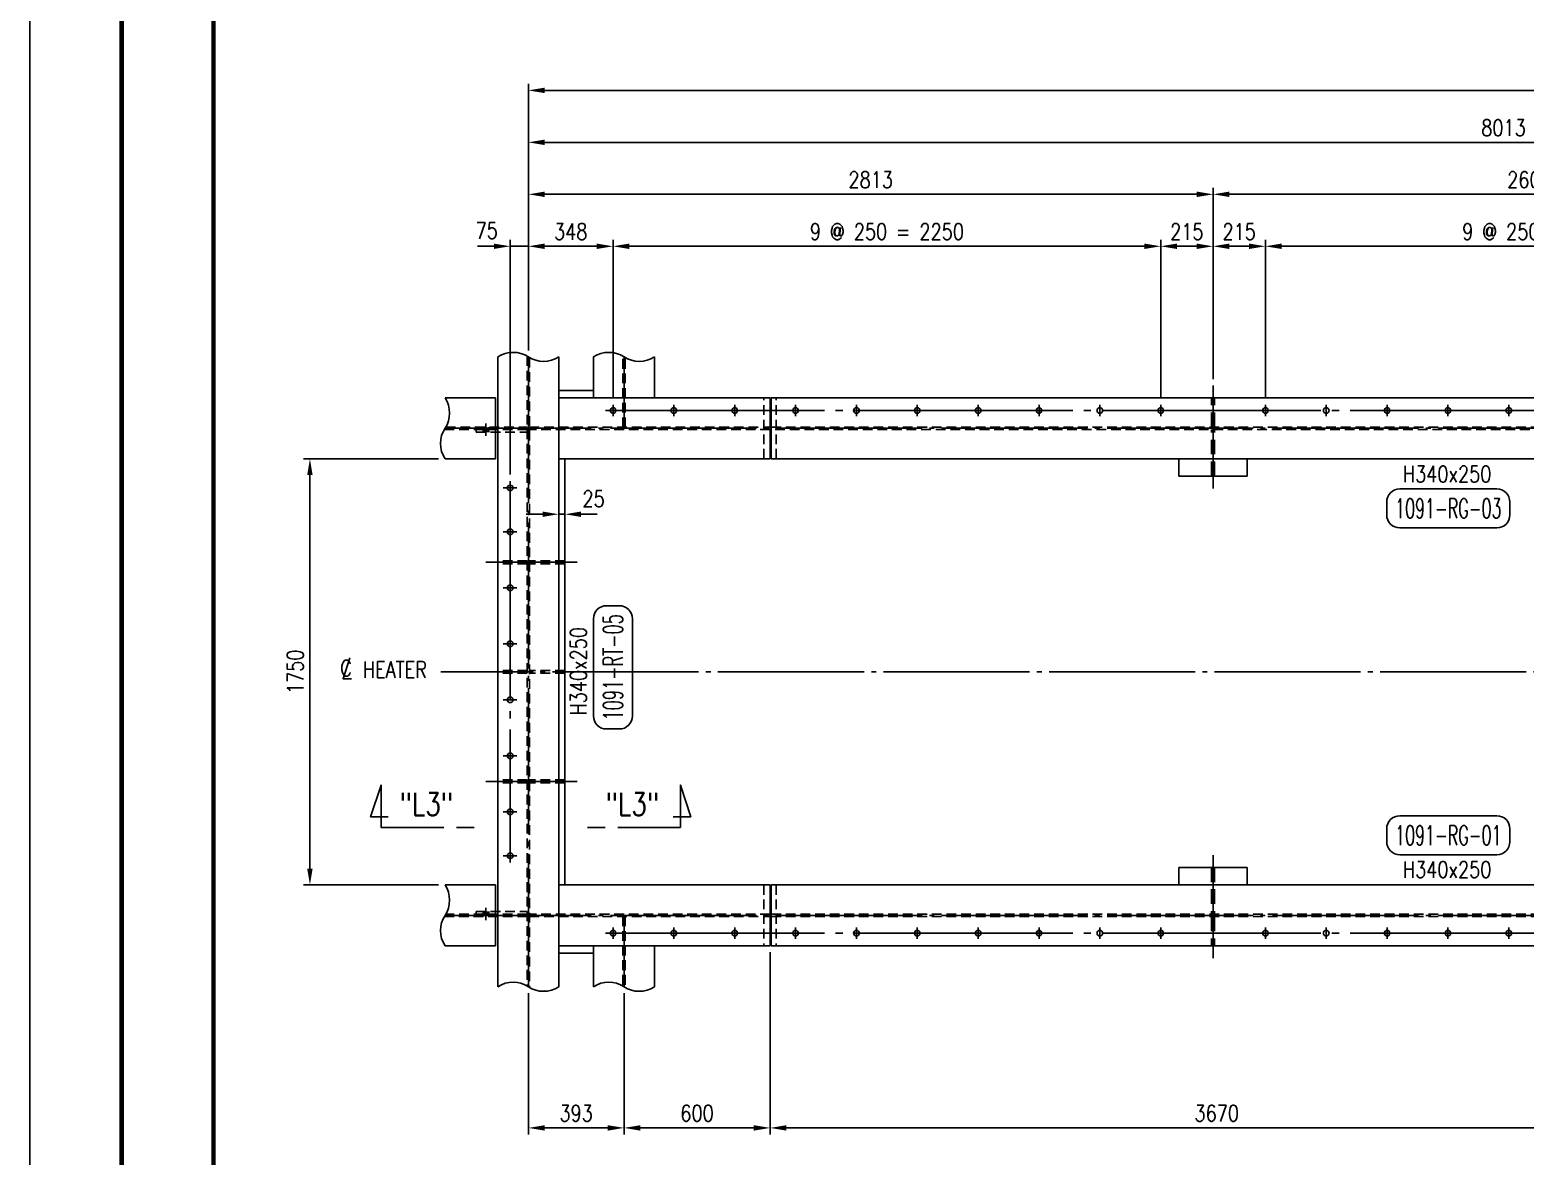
# Model space of a CAD drawing. Header units: millimetres. Extents: x 0 to 232280, y -26939 to 23794.
# Drawn here: x 198640 to 207854, y 6406 to 13342 of the extents above; entities that cross this region are included whole.
import ezdxf
from ezdxf.enums import TextEntityAlignment as Align

# ---------------------------------------------------------------- set-up
doc = ezdxf.new("R2010")
doc.units = ezdxf.units.MM
doc.header["$LTSCALE"] = 30
doc.linetypes.add('JNK-CENTER', pattern=[34, 30, -1.5, 1, -1.5])
doc.linetypes.add('JNK-HIDDEN', pattern=[3, 2, -1])
for name, color, linetype in [('CEN-R', 1, 'JNK-CENTER'), ('CON-C', 4, 'Continuous'), ('CON-G', 3, 'Continuous'), ('CON-W', 7, 'Continuous'), ('CON-Y', 2, 'Continuous'), ('Dim-W', 7, 'Continuous'), ('HID-Y', 2, 'JNK-HIDDEN'), ('STL-OBJT', 7, 'Continuous'), ('TXT-Y', 2, 'Continuous')]:
    doc.layers.add(name, color=color, linetype=linetype)
doc.styles.add('SIMPLEX', font='simplex.shx', dxfattribs={"width": 0.8})
doc.dimstyles.new('DIM40x1.5', dxfattribs={"dimscale": 40, "dimtxt": 2.5, "dimasz": 2.5, "dimexe": 1, "dimexo": 1, "dimgap": 1, "dimtad": 1, "dimdec": 0, "dimlfac": 0.666667, "dimdsep": 46, "dimtxsty": 'SIMPLEX', "dimcen": 2.5, "dimclrd": 7, "dimclre": 7, "dimclrt": 2, "dimadec": 0, "dimazin": 2, "dimtfac": 1, "dimtdec": 0, "dimtmove": 2, "dimatfit": 2, "dimfxl": 1, "dimtfill": 1, "dimtolj": 1, "dimtzin": 0, "dimarcsym": 1})

# ---------------------------------------------------------------- blocks, each defined once
blk = doc.blocks.new('TITLE')
at = {"color": 7}
blk.add_line((0, 0), (0, 594.85), dxfattribs=at)
at = {"color": 7, "const_width": 0.707}
for points in [[(14.15, 577.17), (14.15, 17.68)], [(28.29, 17.68), (28.29, 577.52)]]:
    blk.add_lwpolyline(points, dxfattribs=at)
blk = doc.blocks.new('A$C15C745DD')
at = {"layer": 'CEN-R'}
for p, q in [((419.5, 2169), (15812.5, 2169)), ((428, 2169), (474, 2169)), ((451, 2192), (451, 2146)), ((678, 2169), (724, 2169)), ((701, 2192), (701, 2146)), ((929.1, 2169), (975.1, 2169)), ((951, 2192), (951, 2146)), ((1201, 2192), (1201, 2146)), ((1451, 2192), (1451, 2146)), ((1701, 2192), (1701, 2146)), ((1951, 2192), (1951, 2146)), ((2201, 2192), (2201, 2146)), ((2451, 2192), (2451, 2146)), ((2701, 2192), (2701, 2146)), ((3131, 2192), (3131, 2146)), ((3381, 2192), (3381, 2146)), ((3631, 2192), (3631, 2146)), ((3881, 2192), (3881, 2146)), ((4131, 2192), (4131, 2146)), ((0, 1851), (56, 1851)), ((28, 1879), (28, 313)), ((0, 1671), (56, 1671)), ((0, 1441), (56, 1441)), ((0, 1211), (56, 1211)), ((0, 981), (56, 981)), ((0, 751), (56, 751)), ((0, 521), (56, 521)), ((0, 341), (56, 341)), ((419.5, 23), (15812.5, 23)), ((428, 23), (474, 23)), ((451, 0), (451, 46)), ((678, 23), (724, 23)), ((701, 0), (701, 46)), ((929.1, 23), (975.1, 23)), ((951, 0), (951, 46)), ((1201, 0), (1201, 46)), ((1451, 0), (1451, 46)), ((1701, 0), (1701, 46)), ((1951, 0), (1951, 46)), ((2201, 0), (2201, 46)), ((2451, 0), (2451, 46)), ((2701, 0), (2701, 46)), ((3131, 0), (3131, 46)), ((3381, 0), (3381, 46)), ((3631, 0), (3631, 46)), ((3881, 0), (3881, 46)), ((4131, 0), (4131, 46))]:
    blk.add_line(p, q, dxfattribs=at)
blk.add_circle((28, 1096), 7.5, dxfattribs=at)
at = {"layer": 'CON-G'}
for centre in [(451, 2169), (701, 2169), (951, 2169), (1201, 2169), (1451, 2169), (1701, 2169), (1951, 2169), (2201, 2169), (2451, 2169), (2701, 2169), (3131, 2169), (3381, 2169), (3631, 2169), (3881, 2169), (4131, 2169), (28, 1851), (28, 1671), (28, 1441), (28, 1211), (28, 981), (28, 751), (28, 521), (28, 341), (451, 23), (701, 23), (951, 23), (1201, 23), (1451, 23), (1701, 23), (1951, 23), (2201, 23), (2451, 23), (2701, 23), (3131, 23), (3381, 23), (3631, 23), (3881, 23), (4131, 23)]:
    blk.add_circle(centre, 11.5, dxfattribs=at)
blk = doc.blocks.new('A$C3987752D')
at = {"layer": 'CEN-R'}
blk.add_line((140, 422), (140, 0), dxfattribs=at)
at = {"layer": 'CON-G'}
for p, q in [((0, 372), (280, 372)), ((0, 300), (0, 372)), ((280, 300), (280, 372))]:
    blk.add_line(p, q, dxfattribs=at)
at = {"layer": 'HID-Y'}
for p, q in [((134, 372), (134, 179.5)), ((146, 372), (146, 179.5)), ((134, 170.5), (134, 50)), ((146, 170.5), (146, 50))]:
    blk.add_line(p, q, dxfattribs=at)
blk = doc.blocks.new('DUCT-TAG')
at = {"layer": 'CON-G'}
blk.add_lwpolyline([(-9.49, -1), (-9.49, 1, -0.414214), (-7.49, 3), (7.49, 3, -0.414214), (9.49, 1), (9.49, -1, -0.414214), (7.49, -3), (-7.49, -3, -0.414214)], format="xyb", close=True, dxfattribs=at)
at = {"layer": 'CON-G', "style": 'SIMPLEX', "width": 1.246304}
blk.add_attdef('NAME', text='', height=3, dxfattribs=at).set_placement((-8.19, -1.5), (8.19, -1.5), align=Align.FIT)
at = {"layer": 'CON-Y', "style": 'SIMPLEX'}
blk.add_attdef('ELEVATION', text='', height=2, dxfattribs=at).set_placement((0, -6.02), align=Align.CENTER)
blk = doc.blocks.new('cl-mark')
at = {"layer": 'CON-Y'}
blk.add_lwpolyline([(0.51, 1.61), (-0.51, -1.62), (0.79, -1.62)], dxfattribs=at)
at = {"style": 'SIMPLEX', "width": 0.8}
blk.add_attdef('EQUIP-NAME', (2.54, -1.45), '', height=2.5, dxfattribs=at)
at = {"layer": 'CON-Y', "style": 'SIMPLEX', "width": 0.8}
blk.add_text('C', height=2.5, dxfattribs=at).set_placement((-0.05, 0.02), align=Align.MIDDLE)
blk = doc.blocks.new('*D2324')
at = {"layer": 'DEFPOINTS', "color": 0, "transparency": 16777216}
for p in [(205608.7, 12009.3), (202233.7, 11032.4), (205608.7, 11032.4)]:
    blk.add_point(p, dxfattribs=at)
at = {"layer": 'Dim-W', "color": 7, "lineweight": -2, "transparency": 16777216}
for p, q in [((202233.7, 11072.4), (202233.7, 12049.3)), ((202333.7, 12009.3), (205508.7, 12009.3)), ((205608.7, 11072.4), (205608.7, 12049.3))]:
    blk.add_line(p, q, dxfattribs=at)
at = {"layer": 'Dim-W', "color": 7, "transparency": 16777216}
for points in [[(202333.7, 12025.9), (202333.7, 11992.6), (202233.7, 12009.3)], [(205508.7, 12025.9), (205508.7, 11992.6), (205608.7, 12009.3)]]:
    blk.add_solid(points, dxfattribs=at)
at = {"layer": 'Dim-W', "color": 2, "transparency": 16777216, "insert": (203921.2, 12099.3), "char_height": 100, "attachment_point": 5, "style": 'SIMPLEX', "bg_fill": 3, "box_fill_scale": 1.1, "bg_fill_color": 256, "bg_fill_true_color": 13158600, "bg_fill_transparency": 0}
blk.add_mtext('\\A1;9 @ 250 = 2250', dxfattribs=at)
blk = doc.blocks.new('*D2325')
at = {"layer": 'DEFPOINTS', "color": 0, "transparency": 16777216}
for p in [(201711.7, 12009.3), (202233.7, 12009.3), (201711.7, 11327.9)]:
    blk.add_point(p, dxfattribs=at)
at = {"layer": 'Dim-W', "color": 7, "lineweight": -2, "transparency": 16777216}
for p, q in [((201711.7, 11367.9), (201711.7, 12049.3)), ((202133.7, 12009.3), (201811.7, 12009.3))]:
    blk.add_line(p, q, dxfattribs=at)
at = {"layer": 'Dim-W', "color": 7, "transparency": 16777216}
for points in [[(201811.7, 12025.9), (201811.7, 11992.6), (201711.7, 12009.3)], [(202133.7, 12025.9), (202133.7, 11992.6), (202233.7, 12009.3)]]:
    blk.add_solid(points, dxfattribs=at)
at = {"layer": 'Dim-W', "color": 2, "transparency": 16777216, "insert": (201972.7, 12099.3), "char_height": 100, "attachment_point": 5, "style": 'SIMPLEX', "bg_fill": 3, "box_fill_scale": 1.1, "bg_fill_color": 256, "bg_fill_true_color": 13158600, "bg_fill_transparency": 0}
blk.add_mtext('\\A1;348', dxfattribs=at)
blk = doc.blocks.new('*D2326')
at = {"layer": 'DEFPOINTS', "color": 0, "transparency": 16777216}
for p in [(205608.7, 12009.3), (205931.2, 12009.3), (205931.2, 11150.9)]:
    blk.add_point(p, dxfattribs=at)
at = {"layer": 'Dim-W', "color": 7, "lineweight": -2, "transparency": 16777216}
for p, q in [((205708.7, 12009.3), (205831.2, 12009.3)), ((205931.2, 11190.9), (205931.2, 12049.3))]:
    blk.add_line(p, q, dxfattribs=at)
at = {"layer": 'Dim-W', "color": 7, "transparency": 16777216}
for points in [[(205708.7, 12025.9), (205708.7, 11992.6), (205608.7, 12009.3)], [(205831.2, 12025.9), (205831.2, 11992.6), (205931.2, 12009.3)]]:
    blk.add_solid(points, dxfattribs=at)
at = {"layer": 'Dim-W', "color": 2, "transparency": 16777216, "insert": (205769.9, 12099.3), "char_height": 100, "attachment_point": 5, "style": 'SIMPLEX', "bg_fill": 3, "box_fill_scale": 1.1, "bg_fill_color": 256, "bg_fill_true_color": 13158600, "bg_fill_transparency": 0}
blk.add_mtext('\\A1;215', dxfattribs=at)
blk = doc.blocks.new('*D2327')
at = {"layer": 'DEFPOINTS', "color": 0, "transparency": 16777216}
for p in [(205931.2, 12009.3), (206253.7, 12009.3), (206253.7, 11032.4)]:
    blk.add_point(p, dxfattribs=at)
at = {"layer": 'Dim-W', "color": 7, "lineweight": -2, "transparency": 16777216}
for p, q in [((206031.2, 12009.3), (206153.7, 12009.3)), ((206253.7, 11072.4), (206253.7, 12049.3))]:
    blk.add_line(p, q, dxfattribs=at)
at = {"layer": 'Dim-W', "color": 7, "transparency": 16777216}
for points in [[(206031.2, 12025.9), (206031.2, 11992.6), (205931.2, 12009.3)], [(206153.7, 12025.9), (206153.7, 11992.6), (206253.7, 12009.3)]]:
    blk.add_solid(points, dxfattribs=at)
at = {"layer": 'Dim-W', "color": 2, "transparency": 16777216, "insert": (206092.4, 12099.3), "char_height": 100, "attachment_point": 5, "style": 'SIMPLEX', "bg_fill": 3, "box_fill_scale": 1.1, "bg_fill_color": 256, "bg_fill_true_color": 13158600, "bg_fill_transparency": 0}
blk.add_mtext('\\A1;215', dxfattribs=at)
blk = doc.blocks.new('*D2328')
at = {"layer": 'DEFPOINTS', "color": 0, "transparency": 16777216}
for p in [(206253.7, 12009.3), (209628.7, 12009.3), (209628.7, 11032.4)]:
    blk.add_point(p, dxfattribs=at)
at = {"layer": 'Dim-W', "color": 7, "lineweight": -2, "transparency": 16777216}
for p, q in [((206353.7, 12009.3), (209528.7, 12009.3)), ((209628.7, 11072.4), (209628.7, 12049.3))]:
    blk.add_line(p, q, dxfattribs=at)
at = {"layer": 'Dim-W', "color": 7, "transparency": 16777216}
for points in [[(206353.7, 12025.9), (206353.7, 11992.6), (206253.7, 12009.3)], [(209528.7, 12025.9), (209528.7, 11992.6), (209628.7, 12009.3)]]:
    blk.add_solid(points, dxfattribs=at)
at = {"layer": 'Dim-W', "color": 2, "transparency": 16777216, "insert": (207941.2, 12099.3), "char_height": 100, "attachment_point": 5, "style": 'SIMPLEX', "bg_fill": 3, "box_fill_scale": 1.1, "bg_fill_color": 256, "bg_fill_true_color": 13158600, "bg_fill_transparency": 0}
blk.add_mtext('\\A1;9 @ 250 = 2250', dxfattribs=at)
blk = doc.blocks.new('*D2353')
at = {"layer": 'DEFPOINTS', "color": 0, "transparency": 16777216}
for p in [(201599.2, 12009.3), (201711.7, 12009.3), (201599.2, 10562.9)]:
    blk.add_point(p, dxfattribs=at)
at = {"layer": 'Dim-W', "color": 7, "lineweight": -2, "transparency": 16777216}
for p, q in [((201499.2, 12009.3), (201399.2, 12009.3)), ((201599.2, 10602.9), (201599.2, 12049.3)), ((201711.7, 12009.3), (201599.2, 12009.3)), ((201811.7, 12009.3), (201911.7, 12009.3))]:
    blk.add_line(p, q, dxfattribs=at)
at = {"layer": 'Dim-W', "color": 7, "transparency": 16777216}
blk.add_solid([(201811.7, 12025.9), (201811.7, 11992.6), (201711.7, 12009.3)], dxfattribs=at)
at = {"layer": 'Dim-W', "color": 2, "transparency": 16777216, "insert": (201455.1, 12105.6), "char_height": 100, "attachment_point": 5, "style": 'SIMPLEX', "bg_fill": 3, "box_fill_scale": 1.1, "bg_fill_color": 256, "bg_fill_true_color": 13158600, "bg_fill_transparency": 0}
blk.add_mtext('\\A1;75', dxfattribs=at)
at = {"layer": 'Dim-W', "color": 7, "transparency": 16777216}
blk.add_solid([(201499.2, 12025.9), (201499.2, 11992.6), (201599.2, 12009.3)], dxfattribs=at)
blk = doc.blocks.new('*D2354')
at = {"layer": 'DEFPOINTS', "color": 0, "transparency": 16777216}
for p in [(205931.2, 12329.3), (201711.7, 11327.9), (205931.2, 11150.9)]:
    blk.add_point(p, dxfattribs=at)
at = {"layer": 'Dim-W', "color": 7, "lineweight": -2, "transparency": 16777216}
for p, q in [((201711.7, 11367.9), (201711.7, 12369.3)), ((205931.2, 11190.9), (205931.2, 12369.3)), ((201811.7, 12329.3), (205831.2, 12329.3))]:
    blk.add_line(p, q, dxfattribs=at)
at = {"layer": 'Dim-W', "color": 7, "transparency": 16777216}
for points in [[(201811.7, 12345.9), (201811.7, 12312.6), (201711.7, 12329.3)], [(205831.2, 12345.9), (205831.2, 12312.6), (205931.2, 12329.3)]]:
    blk.add_solid(points, dxfattribs=at)
at = {"layer": 'Dim-W', "color": 2, "transparency": 16777216, "insert": (203821.4, 12419.3), "char_height": 100, "attachment_point": 5, "style": 'SIMPLEX', "bg_fill": 3, "box_fill_scale": 1.1, "bg_fill_color": 256, "bg_fill_true_color": 13158600, "bg_fill_transparency": 0}
blk.add_mtext('\\A1;2813', dxfattribs=at)
blk = doc.blocks.new('*D2355')
at = {"layer": 'DEFPOINTS', "color": 0, "transparency": 16777216}
for p in [(205931.2, 12329.3), (209831.2, 12329.3), (209831.2, 11150.9)]:
    blk.add_point(p, dxfattribs=at)
at = {"layer": 'Dim-W', "color": 7, "lineweight": -2, "transparency": 16777216}
for p, q in [((209831.2, 11190.9), (209831.2, 12369.3)), ((206031.2, 12329.3), (209731.2, 12329.3))]:
    blk.add_line(p, q, dxfattribs=at)
at = {"layer": 'Dim-W', "color": 7, "transparency": 16777216}
for points in [[(206031.2, 12345.9), (206031.2, 12312.6), (205931.2, 12329.3)], [(209731.2, 12345.9), (209731.2, 12312.6), (209831.2, 12329.3)]]:
    blk.add_solid(points, dxfattribs=at)
at = {"layer": 'Dim-W', "color": 2, "transparency": 16777216, "insert": (207881.2, 12419.3), "char_height": 100, "attachment_point": 5, "style": 'SIMPLEX', "bg_fill": 3, "box_fill_scale": 1.1, "bg_fill_color": 256, "bg_fill_true_color": 13158600, "bg_fill_transparency": 0}
blk.add_mtext('\\A1;2600', dxfattribs=at)
blk = doc.blocks.new('*D2362')
at = {"layer": 'DEFPOINTS', "color": 0, "transparency": 16777216}
for p in [(213731.2, 12649.3), (201711.7, 11327.9), (213731.2, 11327.9)]:
    blk.add_point(p, dxfattribs=at)
at = {"layer": 'Dim-W', "color": 7, "lineweight": -2, "transparency": 16777216}
for p, q in [((201711.7, 11367.9), (201711.7, 12689.3)), ((201811.7, 12649.3), (213631.2, 12649.3)), ((213731.2, 11367.9), (213731.2, 12689.3))]:
    blk.add_line(p, q, dxfattribs=at)
at = {"layer": 'Dim-W', "color": 7, "transparency": 16777216}
for points in [[(201811.7, 12665.9), (201811.7, 12632.6), (201711.7, 12649.3)], [(213631.2, 12665.9), (213631.2, 12632.6), (213731.2, 12649.3)]]:
    blk.add_solid(points, dxfattribs=at)
at = {"layer": 'Dim-W', "color": 2, "transparency": 16777216, "insert": (207721.4, 12739.3), "char_height": 100, "attachment_point": 5, "style": 'SIMPLEX', "bg_fill": 3, "box_fill_scale": 1.1, "bg_fill_color": 256, "bg_fill_true_color": 13158600, "bg_fill_transparency": 0}
blk.add_mtext('\\A1;8013', dxfattribs=at)
blk = doc.blocks.new('*D2364')
at = {"layer": 'DEFPOINTS', "color": 0, "transparency": 16777216}
for p in [(225750.7, 12969.3), (201711.7, 11327.9), (225750.7, 11327.9)]:
    blk.add_point(p, dxfattribs=at)
at = {"layer": 'Dim-W', "color": 7, "lineweight": -2, "transparency": 16777216}
for p, q in [((201711.7, 11367.9), (201711.7, 13009.3)), ((225750.7, 11367.9), (225750.7, 13009.3)), ((201811.7, 12969.3), (225650.7, 12969.3))]:
    blk.add_line(p, q, dxfattribs=at)
at = {"layer": 'Dim-W', "color": 7, "transparency": 16777216}
for points in [[(201811.7, 12985.9), (201811.7, 12952.6), (201711.7, 12969.3)], [(225650.7, 12985.9), (225650.7, 12952.6), (225750.7, 12969.3)]]:
    blk.add_solid(points, dxfattribs=at)
at = {"layer": 'Dim-W', "color": 2, "transparency": 16777216, "insert": (213731.2, 13059.3), "char_height": 100, "attachment_point": 5, "style": 'SIMPLEX', "bg_fill": 3, "box_fill_scale": 1.1, "bg_fill_color": 256, "bg_fill_true_color": 13158600, "bg_fill_transparency": 0}
blk.add_mtext('\\A1;16026', dxfattribs=at)
blk = doc.blocks.new('*D2365')
at = {"layer": 'DEFPOINTS', "color": 0, "transparency": 16777216}
for p in [(201711.7, 7448.9), (202301.2, 7448.9), (202301.2, 6579.5)]:
    blk.add_point(p, dxfattribs=at)
at = {"layer": 'Dim-W', "color": 7, "lineweight": -2, "transparency": 16777216}
for p, q in [((201711.7, 7408.9), (201711.7, 6539.5)), ((202301.2, 7408.9), (202301.2, 6539.5)), ((201811.7, 6579.5), (202201.2, 6579.5))]:
    blk.add_line(p, q, dxfattribs=at)
at = {"layer": 'Dim-W', "color": 7, "transparency": 16777216}
for points in [[(201811.7, 6596.1), (201811.7, 6562.8), (201711.7, 6579.5)], [(202201.2, 6596.1), (202201.2, 6562.8), (202301.2, 6579.5)]]:
    blk.add_solid(points, dxfattribs=at)
at = {"layer": 'Dim-W', "color": 2, "transparency": 16777216, "insert": (202006.4, 6669.5), "char_height": 100, "attachment_point": 5, "style": 'SIMPLEX', "bg_fill": 3, "box_fill_scale": 1.1, "bg_fill_color": 256, "bg_fill_true_color": 13158600, "bg_fill_transparency": 0}
blk.add_mtext('\\A1;393', dxfattribs=at)
blk = doc.blocks.new('*D2366')
at = {"layer": 'DEFPOINTS', "color": 0, "transparency": 16777216}
for p in [(203201.2, 7700.9), (202301.2, 6579.5), (203201.2, 6579.5)]:
    blk.add_point(p, dxfattribs=at)
at = {"layer": 'Dim-W', "color": 7, "lineweight": -2, "transparency": 16777216}
for p, q in [((203201.2, 7660.9), (203201.2, 6539.5)), ((202401.2, 6579.5), (203101.2, 6579.5))]:
    blk.add_line(p, q, dxfattribs=at)
at = {"layer": 'Dim-W', "color": 7, "transparency": 16777216}
for points in [[(202401.2, 6596.1), (202401.2, 6562.8), (202301.2, 6579.5)], [(203101.2, 6596.1), (203101.2, 6562.8), (203201.2, 6579.5)]]:
    blk.add_solid(points, dxfattribs=at)
at = {"layer": 'Dim-W', "color": 2, "transparency": 16777216, "insert": (202751.2, 6669.5), "char_height": 100, "attachment_point": 5, "style": 'SIMPLEX', "bg_fill": 3, "box_fill_scale": 1.1, "bg_fill_color": 256, "bg_fill_true_color": 13158600, "bg_fill_transparency": 0}
blk.add_mtext('\\A1;600', dxfattribs=at)
blk = doc.blocks.new('*D2369')
at = {"layer": 'DEFPOINTS', "color": 0, "transparency": 16777216}
for p in [(208706.2, 7448.9), (203201.2, 6579.5), (208706.2, 6579.5)]:
    blk.add_point(p, dxfattribs=at)
at = {"layer": 'Dim-W', "color": 7, "lineweight": -2, "transparency": 16777216}
for p, q in [((208706.2, 7408.9), (208706.2, 6539.5)), ((203301.2, 6579.5), (208606.2, 6579.5))]:
    blk.add_line(p, q, dxfattribs=at)
at = {"layer": 'Dim-W', "color": 7, "transparency": 16777216}
for points in [[(203301.2, 6596.1), (203301.2, 6562.8), (203201.2, 6579.5)], [(208606.2, 6596.1), (208606.2, 6562.8), (208706.2, 6579.5)]]:
    blk.add_solid(points, dxfattribs=at)
at = {"layer": 'Dim-W', "color": 2, "transparency": 16777216, "insert": (205953.7, 6669.5), "char_height": 100, "attachment_point": 5, "style": 'SIMPLEX', "bg_fill": 3, "box_fill_scale": 1.1, "bg_fill_color": 256, "bg_fill_true_color": 13158600, "bg_fill_transparency": 0}
blk.add_mtext('\\A1;3670', dxfattribs=at)
blk = doc.blocks.new('SECMARK2')
at = {"layer": 'CON-C'}
blk.add_line((0, 0), (-2.72, 0), dxfattribs=at)
blk.add_lwpolyline([(-4.67, 0), (-14.32, 0), (-14.32, 6.51), (-15.93, 1.64), (-13.23, 1.64)], dxfattribs=at)
at = {"layer": 'CON-C', "style": 'SIMPLEX', "width": 0.8}
blk.add_attdef('TAG', (-12.98, 1.18), '', height=3.5, dxfattribs=at)
blk = doc.blocks.new('*D2300')
at = {"layer": 'DEFPOINTS', "color": 0, "transparency": 16777216}
for p in [(201899.2, 10359), (201936.7, 10359), (201936.7, 10359)]:
    blk.add_point(p, dxfattribs=at)
at = {"layer": 'Dim-W', "color": 7, "lineweight": -2, "transparency": 16777216}
for p, q in [((201799.2, 10359), (201699.2, 10359)), ((201899.2, 10359), (201936.7, 10359)), ((202036.7, 10359), (202136.7, 10359))]:
    blk.add_line(p, q, dxfattribs=at)
at = {"layer": 'Dim-W', "color": 7, "transparency": 16777216}
blk.add_solid([(201799.2, 10375.7), (201799.2, 10342.3), (201899.2, 10359)], dxfattribs=at)
at = {"layer": 'Dim-W', "color": 2, "transparency": 16777216, "insert": (202113.6, 10454.2), "char_height": 100, "attachment_point": 5, "style": 'SIMPLEX', "bg_fill": 3, "box_fill_scale": 1.1, "bg_fill_color": 256, "bg_fill_true_color": 13158600, "bg_fill_transparency": 0}
blk.add_mtext('\\A1;25', dxfattribs=at)
at = {"layer": 'Dim-W', "color": 7, "transparency": 16777216}
blk.add_solid([(202036.7, 10375.7), (202036.7, 10342.3), (201936.7, 10359)], dxfattribs=at)
blk = doc.blocks.new('*D2285')
at = {"layer": 'DEFPOINTS', "color": 0, "transparency": 16777216}
for p in [(201198.4, 10700.9), (200365.5, 8075.9), (201198.4, 8075.9)]:
    blk.add_point(p, dxfattribs=at)
at = {"layer": 'Dim-W', "color": 7, "lineweight": -2, "transparency": 16777216}
for p, q in [((201158.4, 10700.9), (200325.5, 10700.9)), ((200365.5, 10600.9), (200365.5, 8175.9)), ((201158.4, 8075.9), (200325.5, 8075.9))]:
    blk.add_line(p, q, dxfattribs=at)
at = {"layer": 'Dim-W', "color": 7, "transparency": 16777216}
for points in [[(200348.9, 10600.9), (200382.2, 10600.9), (200365.5, 10700.9)], [(200348.9, 8175.9), (200382.2, 8175.9), (200365.5, 8075.9)]]:
    blk.add_solid(points, dxfattribs=at)
at = {"layer": 'Dim-W', "color": 2, "transparency": 16777216, "insert": (200275.5, 9388.4), "char_height": 100, "attachment_point": 5, "rotation": 90, "style": 'SIMPLEX', "bg_fill": 3, "box_fill_scale": 1.1, "bg_fill_color": 256, "bg_fill_true_color": 13158600, "bg_fill_transparency": 0}
blk.add_mtext('\\A1;1750', dxfattribs=at)

msp = doc.modelspace()

# ---------------------------------------------------------------- hatches: boundary and pattern name
at = {"layer": 'CON-W'}
h = msp.add_hatch(color=256, dxfattribs=at)
h.paths.add_polyline_path([(201432.69, 10888.41), (201449.19, 10888.41), (201449.19, 10895.16), (201432.69, 10895.16)])
h.paths.add_polyline_path([(201449.19, 10881.66), (201449.19, 10888.41), (201432.69, 10888.41), (201432.69, 10881.66)])
h.paths.add_polyline_path([(201449.19, 10888.41), (201449.19, 10881.66), (201467.19, 10881.66), (201467.19, 10888.41)])
h.paths.add_polyline_path([(201449.19, 10895.16), (201449.19, 10888.41), (201467.19, 10888.41), (201467.19, 10895.16)])
h.paths.add_polyline_path([(201449.19, 10881.66), (201449.19, 10863.66), (201467.19, 10863.66), (201467.19, 10881.66)])
h.paths.add_polyline_path([(201449.19, 10881.66), (201432.69, 10881.66), (201432.69, 10863.66), (201449.19, 10863.66)])
h = msp.add_hatch(color=256, dxfattribs=at)
h.paths.add_polyline_path([(201432.69, 7888.41), (201449.19, 7888.41), (201449.19, 7881.66), (201432.69, 7881.66)])
h.paths.add_polyline_path([(201449.19, 7895.16), (201449.19, 7888.41), (201432.69, 7888.41), (201432.69, 7895.16)])
h.paths.add_polyline_path([(201449.19, 7888.41), (201449.19, 7895.16), (201467.19, 7895.16), (201467.19, 7888.41)])
h.paths.add_polyline_path([(201449.19, 7881.66), (201449.19, 7888.41), (201467.19, 7888.41), (201467.19, 7881.66)])
h.paths.add_polyline_path([(201449.19, 7895.16), (201449.19, 7913.16), (201467.19, 7913.16), (201467.19, 7895.16)])
h.paths.add_polyline_path([(201449.19, 7895.16), (201432.69, 7895.16), (201432.69, 7913.16), (201449.19, 7913.16)])

# ---------------------------------------------------------------- linework, layer by layer
at = {"layer": 'CEN-R'}
for p, q in [((201711.69, 11327.88), (201711.69, 7448.93)), ((202301.19, 10888.41), (202301.19, 11327.88)), ((201198.39, 10888.41), (212900.19, 10888.41)), ((201449.19, 10917.66), (201449.19, 10841.16)), ((202011.69, 10063.41), (201449.19, 10063.41)), ((226220.42, 9388.41), (201173.29, 9388.41)), ((202011.69, 8713.41), (201449.19, 8713.41)), ((201449.19, 7859.16), (201449.19, 7935.66)), ((201198.39, 7888.41), (226220.42, 7888.41)), ((202301.19, 7888.41), (202301.19, 7448.93))]:
    msp.add_line(p, q, dxfattribs=at)
at = {"layer": 'CON-G'}
for p, q in [((201524.19, 11327.88), (201524.19, 7448.93)), ((201899.19, 11327.88), (201899.19, 7448.93)), ((202113.69, 11075.91), (202113.69, 11327.88)), ((202488.69, 11075.91), (202488.69, 11327.88)), ((201198.39, 11075.91), (201509.19, 11075.91)), ((201509.19, 10700.91), (201509.19, 11075.91)), ((201899.19, 11075.91), (203201.19, 11075.91)), ((203201.19, 11075.91), (203201.19, 10700.91)), ((211842.69, 11075.91), (203208.69, 11075.91)), ((203208.69, 11075.91), (203208.69, 10700.91)), ((201198.39, 10700.91), (201509.19, 10700.91)), ((201899.19, 10700.91), (203201.19, 10700.91)), ((201936.69, 10700.91), (201936.69, 8075.91)), ((203208.69, 10700.91), (211842.69, 10700.91)), ((201198.39, 8075.91), (201509.19, 8075.91)), ((201509.19, 8075.91), (201509.19, 7700.91)), ((201899.19, 8075.91), (203201.19, 8075.91)), ((203201.19, 7700.91), (203201.19, 8075.91)), ((203208.69, 8075.91), (211842.69, 8075.91)), ((203208.69, 7700.91), (203208.69, 8075.91)), ((201199.95, 7700.91), (201509.19, 7700.91)), ((203201.19, 7700.91), (201899.19, 7700.91)), ((202113.69, 7700.91), (202113.69, 7448.93)), ((202488.69, 7700.91), (202488.69, 7448.93)), ((203208.69, 7700.91), (211842.69, 7700.91))]:
    msp.add_line(p, q, dxfattribs=at)
for points in [[(201899.19, 11120.91), (202113.69, 11120.91), (202113.69, 11075.91)], [(201899.19, 7655.91), (202113.69, 7655.91), (202113.69, 7700.91)]]:
    msp.add_lwpolyline(points, dxfattribs=at)
at = {"layer": 'CON-W'}
for points in [[(201524.19, 11327.88, -0.2992863), (201711.69, 11327.88, 0.2992863), (201899.19, 11327.88)], [(202113.69, 11327.88, -0.2992863), (202301.19, 11327.88, 0.2992863), (202488.69, 11327.88)], [(201198.39, 10700.91, -0.2992863), (201198.39, 10888.41, 0.2992863), (201198.39, 11075.91)], [(201198.39, 7700.91, -0.2992863), (201198.39, 7888.41, 0.2992863), (201198.39, 8075.91)], [(201524.19, 7448.93, -0.2992863), (201711.69, 7448.93, 0.2992863), (201899.19, 7448.93)], [(202113.69, 7448.93, -0.2992863), (202301.19, 7448.93, 0.2992863), (202488.69, 7448.93)]]:
    msp.add_lwpolyline(points, format="xyb", dxfattribs=at)
at = {"layer": 'HID-Y'}
for p, q in [((201704.94, 11332.1), (201704.94, 7453.15)), ((201718.44, 11323.66), (201718.44, 7444.72)), ((202294.44, 10895.16), (202294.44, 11332.1)), ((202307.94, 10895.16), (202307.94, 11323.66)), ((203163.69, 10700.91), (203163.69, 11075.91)), ((203238.69, 10700.91), (203238.69, 11075.91)), ((201704.94, 10881.66), (201194.17, 10881.66)), ((201202.6, 10895.16), (201704.94, 10895.16)), ((201432.69, 10863.66), (201432.69, 10895.16)), ((201467.19, 10863.66), (201467.19, 10895.16)), ((201718.44, 10895.16), (203201.19, 10895.16)), ((203201.19, 10881.66), (201718.44, 10881.66)), ((203208.69, 10895.16), (211842.69, 10895.16)), ((211842.69, 10881.66), (203208.69, 10881.66)), ((201704.94, 10072.41), (201524.19, 10072.41)), ((201704.94, 10054.41), (201524.19, 10054.41)), ((201936.69, 10072.41), (201718.44, 10072.41)), ((201936.69, 10054.41), (201718.44, 10054.41)), ((201704.94, 9397.41), (201524.19, 9397.41)), ((201704.94, 9379.41), (201524.19, 9379.41)), ((201936.69, 9397.41), (201718.44, 9397.41)), ((201936.69, 9379.41), (201718.44, 9379.41)), ((201704.94, 8722.41), (201524.19, 8722.41)), ((201704.94, 8704.41), (201524.19, 8704.41)), ((201936.69, 8722.41), (201718.44, 8722.41)), ((201936.69, 8704.41), (201718.44, 8704.41)), ((203163.69, 8075.91), (203163.69, 7700.91)), ((203238.69, 8075.91), (203238.69, 7700.91)), ((201194.17, 7881.66), (201704.94, 7881.66)), ((201704.94, 7895.16), (201202.6, 7895.16)), ((201432.69, 7913.16), (201432.69, 7881.66)), ((201467.19, 7913.16), (201467.19, 7881.66)), ((203201.19, 7895.16), (201718.44, 7895.16)), ((201718.44, 7881.66), (203201.19, 7881.66)), ((202294.44, 7881.66), (202294.44, 7453.15)), ((202307.94, 7881.66), (202307.94, 7444.72)), ((203208.69, 7895.16), (211842.69, 7895.16)), ((203208.69, 7881.66), (211842.69, 7881.66))]:
    msp.add_line(p, q, dxfattribs=at)
for points in [[(201704.94, 10863.66), (201704.94, 10881.66), (201389.19, 10881.66), (201389.19, 10863.66)], [(201704.94, 7913.16), (201704.94, 7895.16), (201389.19, 7895.16), (201389.19, 7913.16)]]:
    msp.add_lwpolyline(points, close=True, dxfattribs=at)

# ---------------------------------------------------------------- block references
at = {"linetype": 'ByBlock', "xscale": 39.99999999599994, "yscale": 39.99999999599994, "zscale": 39.99999999599994}
msp.add_blockref('TITLE', (198639.93, 0), dxfattribs=at)
at = {"layer": 'CON-G', "xscale": -1.5, "yscale": 1.5, "zscale": 1.5, "rotation": 180}
msp.add_blockref('A$C3987752D', (205721.19, 11150.91), dxfattribs=at)
at = {"layer": 'CON-G', "xscale": 1.5, "yscale": 1.5, "zscale": 1.5}
for name, p in [('A$C15C745DD', (201557.19, 7744.42)), ('A$C3987752D', (205721.19, 7625.91))]:
    msp.add_blockref(name, p, dxfattribs=at)
at = {"layer": 'CON-W'}
ref = msp.add_blockref('SECMARK2', (201377.05, 8430.08), dxfattribs=dict(at, xscale=40, yscale=40, zscale=40))
ref.add_attrib('TAG', '"L3"', (200918.01, 8503.57), dxfattribs={"layer": 'CON-C', "height": 140, "style": 'SIMPLEX', "width": 0.8})
ref = msp.add_blockref('SECMARK2', (202075.57, 8430.08), dxfattribs=dict(at, xscale=-40, yscale=40, zscale=40))
ref.add_attrib('TAG', '"L3"', (202187.95, 8503.57), dxfattribs={"layer": 'CON-C', "height": 140, "style": 'SIMPLEX', "width": 0.8})
at = {"layer": 'STL-OBJT'}
ref = msp.add_blockref('DUCT-TAG', (207381.17, 10394.98), dxfattribs=dict(at, xscale=-40, yscale=40, zscale=40, rotation=180))
ref.add_attrib('NAME', '1091-RG-03', dxfattribs={"layer": 'CON-G', "height": 120, "style": 'SIMPLEX', "width": 0.5733}).set_placement((207053.57, 10334.98), (207708.77, 10334.98), align=Align.FIT)
ref = msp.add_blockref('DUCT-TAG', (202233.05, 9415.91), dxfattribs=dict(at, xscale=-40, yscale=40, zscale=40, rotation=270))
ref.add_attrib('NAME', '1091-RT-05', dxfattribs={"layer": 'CON-G', "height": 120, "rotation": 90, "style": 'SIMPLEX', "width": 0.58203}).set_placement((202293.05, 9088.31), (202293.05, 9743.51), align=Align.FIT)
ref = msp.add_blockref('DUCT-TAG', (207381.17, 8381.83), dxfattribs=dict(at, xscale=40, yscale=40, zscale=40))
ref.add_attrib('NAME', '1091-RG-01', dxfattribs={"layer": 'CON-G', "height": 120, "style": 'SIMPLEX', "width": 0.600314}).set_placement((207053.57, 8321.83), (207708.77, 8321.83), align=Align.FIT)
at = {"layer": 'TXT-Y', "xscale": 40, "yscale": 40, "zscale": 40}
msp.add_blockref('cl-mark', (200590.58, 9410.28), dxfattribs=at).add_auto_attribs({'EQUIP-NAME': 'HEATER'})

# ---------------------------------------------------------------- texts
at = {"layer": 'CON-Y', "style": 'SIMPLEX', "width": 0.8}
for p in [(207101.43, 10556.66), (207101.43, 8120.15)]:
    msp.add_text('H340x250', height=100, dxfattribs=at).set_placement(p)
msp.add_text('H340x250', height=100, rotation=90, dxfattribs=at).set_placement((202070.33, 9119.09))

# ---------------------------------------------------------------- next in the draw order: dimensions: what is measured, and where the dimension line sits
at = {"layer": 'Dim-W'}
dim = msp.add_linear_dim(base=(205608.69, 12009.28), p1=(202233.69, 11032.4), p2=(205608.69, 11032.4), text='9 @ 250 = <>', dimstyle='DIM40x1.5', override={"dimtmove": 0}, dxfattribs=at)
dim.commit()
dim.dimension.update_dxf_attribs({"geometry": '*D2324', "text_midpoint": (203921.19, 12099.28)})
dim = msp.add_linear_dim(base=(200365.54, 8075.91), p1=(201198.39, 10700.91), p2=(201198.39, 8075.91), angle=90, dimstyle='DIM40x1.5', dxfattribs=at)
dim.commit()
dim.dimension.update_dxf_attribs({"geometry": '*D2285', "text_midpoint": (200275.54, 9388.41)})
dim = msp.add_linear_dim(base=(202301.19, 6579.46), p1=(201711.69, 7448.93), p2=(202301.19, 7448.93), dimstyle='DIM40x1.5', dxfattribs=at)
dim.commit()
dim.dimension.update_dxf_attribs({"geometry": '*D2365', "text_midpoint": (202006.44, 6669.46)})

# ---------------------------------------------------------------- next in the draw order: dimensions: what is measured, and where the dimension line sits
for base, p1, p2, picture, middle in [((201711.69, 12009.28), (202233.69, 12009.28), (201711.69, 11327.88), '*D2325', (201972.69, 12099.28)), ((205931.19, 12009.28), (205608.69, 12009.28), (205931.19, 11150.91), '*D2326', (205769.94, 12099.28)), ((203201.19, 6579.46), (202301.19, 6579.46), (203201.19, 7700.91), '*D2366', (202751.19, 6669.46))]:
    dim = msp.add_linear_dim(base=base, p1=p1, p2=p2, dimstyle='DIM40x1.5', dxfattribs=at)
    dim.commit()
    dim.dimension.update_dxf_attribs({"geometry": picture, "text_midpoint": middle})

# ---------------------------------------------------------------- next in the draw order: dimensions: what is measured, and where the dimension line sits
dim = msp.add_linear_dim(base=(201599.19, 12009.28), p1=(201711.69, 12009.28), p2=(201599.19, 10562.91), angle=180, dimstyle='DIM40x1.5', dxfattribs=at)
dim.commit()
dim.dimension.update_dxf_attribs({"geometry": '*D2353', "text_midpoint": (201455.12, 12105.61), "dimtype": 160})
for base, p1, p2, picture, middle in [((206253.69, 12009.28), (205931.19, 12009.28), (206253.69, 11032.4), '*D2327', (206092.44, 12099.28)), ((208706.19, 6579.46), (203201.19, 6579.46), (208706.19, 7448.93), '*D2369', (205953.69, 6669.46))]:
    dim = msp.add_linear_dim(base=base, p1=p1, p2=p2, dimstyle='DIM40x1.5', dxfattribs=at)
    dim.commit()
    dim.dimension.update_dxf_attribs({"geometry": picture, "text_midpoint": middle})

# ---------------------------------------------------------------- next in the draw order: dimensions: what is measured, and where the dimension line sits
dim = msp.add_linear_dim(base=(205931.19, 12329.28), p1=(201711.69, 11327.88), p2=(205931.19, 11150.91), dimstyle='DIM40x1.5', override={"dimtmove": 0}, dxfattribs=at)
dim.commit()
dim.dimension.update_dxf_attribs({"geometry": '*D2354', "text_midpoint": (203821.44, 12329.28), "dimtype": 160})
dim = msp.add_linear_dim(base=(209628.69, 12009.28), p1=(206253.69, 12009.28), p2=(209628.69, 11032.4), text='9 @ 250 = <>', dimstyle='DIM40x1.5', dxfattribs=at)
dim.commit()
dim.dimension.update_dxf_attribs({"geometry": '*D2328', "text_midpoint": (207941.19, 12099.28)})
dim = msp.add_linear_dim(base=(201936.69, 10358.99), p1=(201899.19, 10358.99), p2=(201936.69, 10358.99), dimstyle='DIM40x1.5', dxfattribs=at)
dim.commit()
dim.dimension.update_dxf_attribs({"geometry": '*D2300', "text_midpoint": (202113.56, 10454.24), "dimtype": 160})

# ---------------------------------------------------------------- next in the draw order: dimensions: what is measured, and where the dimension line sits
dim = msp.add_linear_dim(base=(209831.19, 12329.28), p1=(205931.19, 12329.28), p2=(209831.19, 11150.91), dimstyle='DIM40x1.5', override={"dimtmove": 0}, dxfattribs=at)
dim.commit()
dim.dimension.update_dxf_attribs({"geometry": '*D2355', "text_midpoint": (207881.19, 12419.28)})

# ---------------------------------------------------------------- next in the draw order: dimensions: what is measured, and where the dimension line sits
dim = msp.add_linear_dim(base=(213731.19, 12649.28), p1=(201711.69, 11327.88), p2=(213731.19, 11327.88), dimstyle='DIM40x1.5', override={"dimtmove": 0}, dxfattribs=at)
dim.commit()
dim.dimension.update_dxf_attribs({"geometry": '*D2362', "text_midpoint": (207721.44, 12649.28), "dimtype": 160})

# ---------------------------------------------------------------- next in the draw order: dimensions: what is measured, and where the dimension line sits
dim = msp.add_linear_dim(base=(225750.69, 12969.28), p1=(201711.69, 11327.88), p2=(225750.69, 11327.88), dimstyle='DIM40x1.5', override={"dimtmove": 0}, dxfattribs=at)
dim.commit()
dim.dimension.update_dxf_attribs({"geometry": '*D2364', "text_midpoint": (213731.19, 12969.28), "dimtype": 160})

doc.saveas('drawing.dxf')
